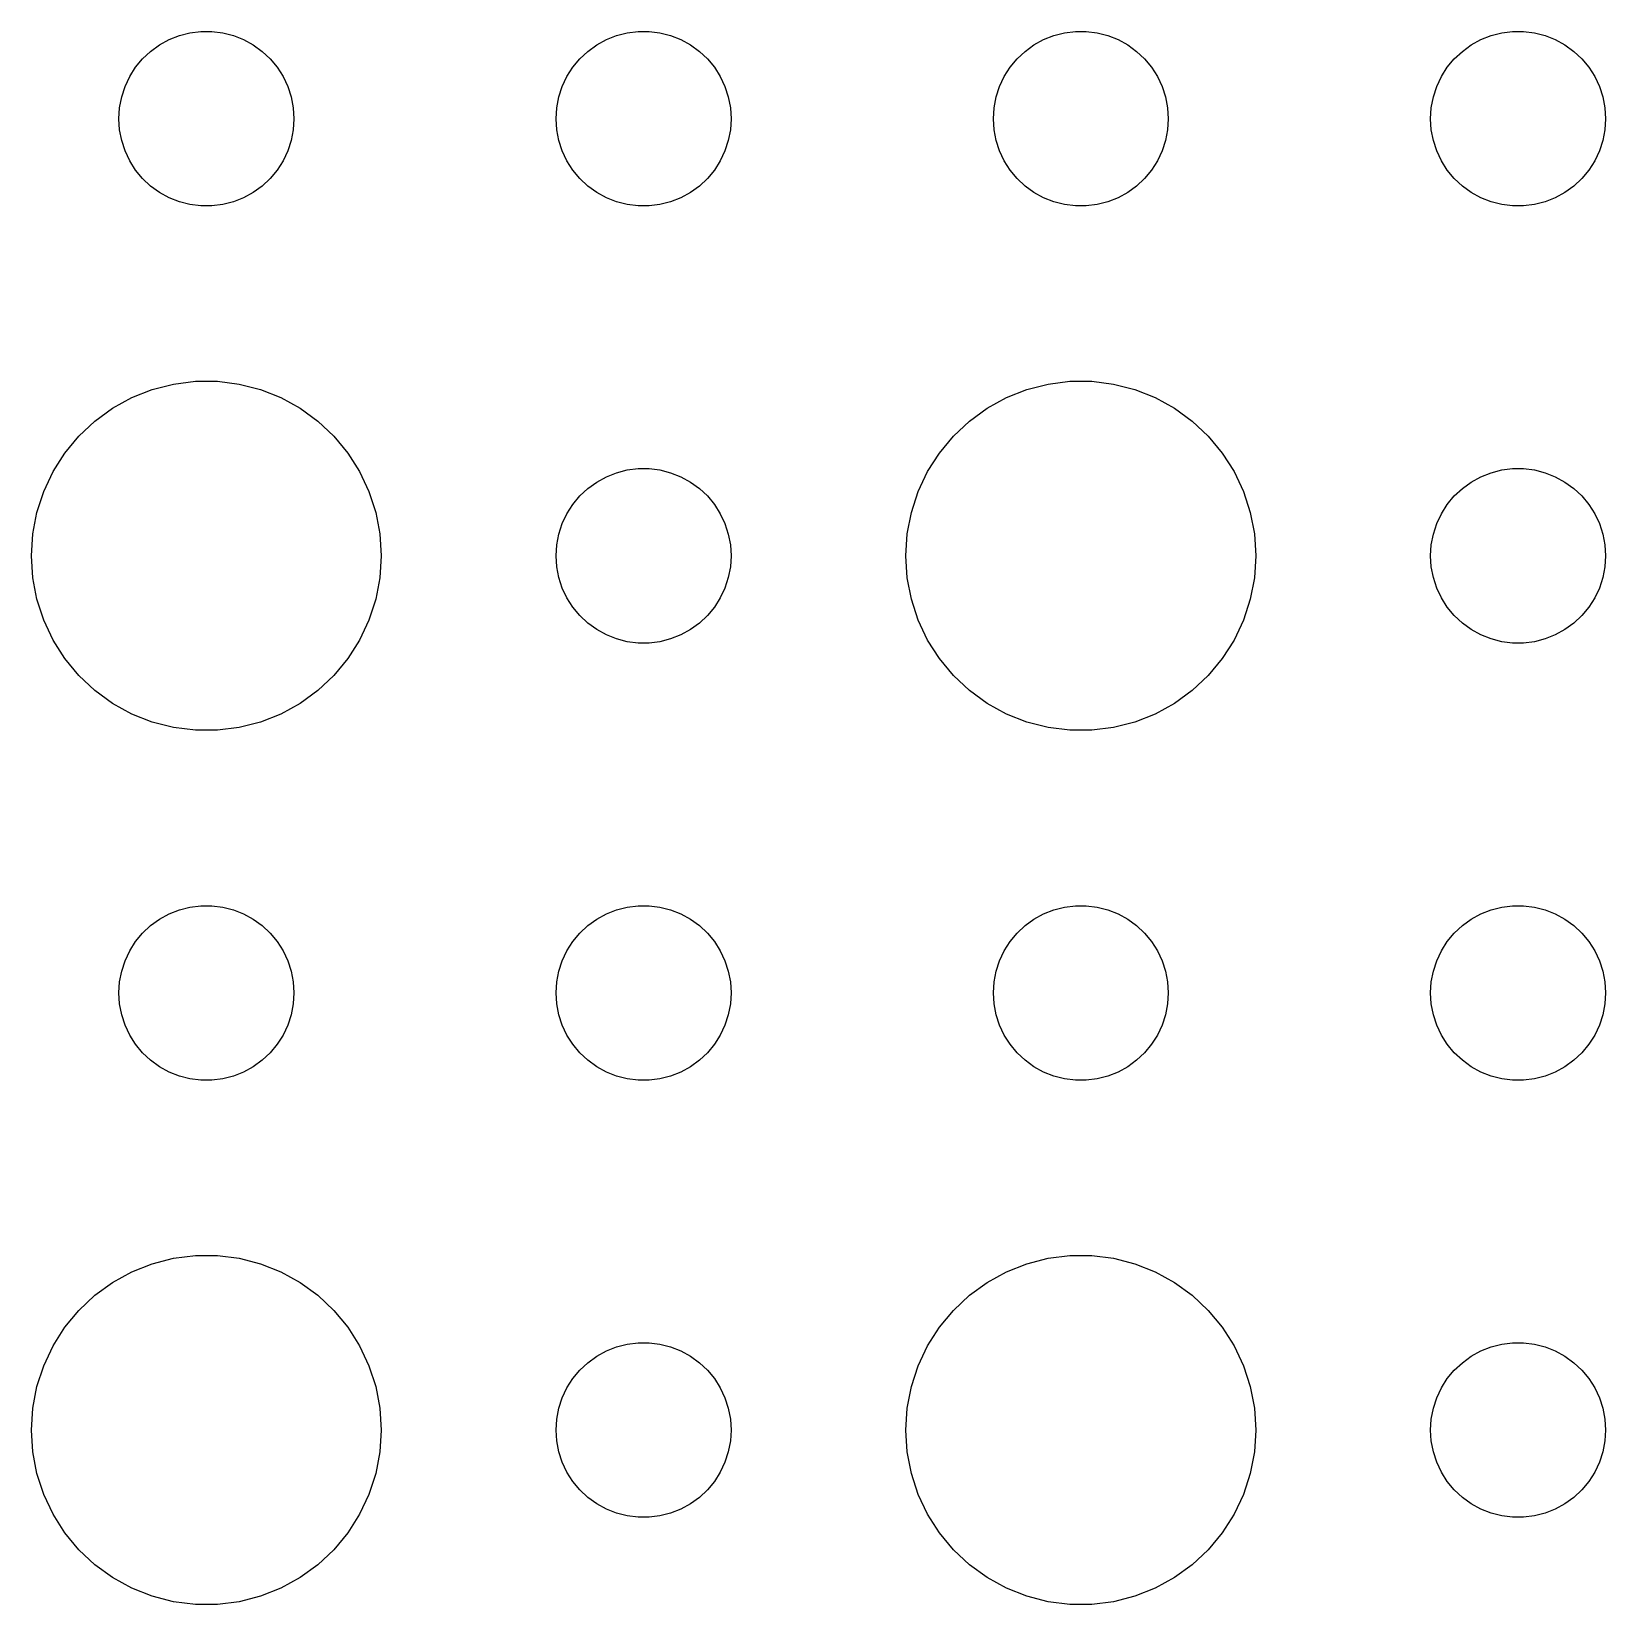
# Model space of a CAD drawing. Header units: metres. Extents: x -134 to 134, y -112 to 112.
# Drawn here: x -100.5 to -73.5, y -2.99 to 24 of the extents above; entities that cross this region are included whole.
import ezdxf

# ---------------------------------------------------------------- set-up
doc = ezdxf.new("R2010")
doc.units = ezdxf.units.M

msp = doc.modelspace()

# ---------------------------------------------------------------- linework, layer by layer
for p, q in [((-98.4561, 23.6558), (-98.3037, 23.7665)), ((-98.3037, 23.7665), (-98.1387, 23.8572)), ((-98.1387, 23.8572), (-97.9635, 23.9266)), ((-97.9635, 23.9266), (-97.7811, 23.9734)), ((-97.7811, 23.9734), (-97.5942, 23.997)), ((-97.5942, 23.997), (-97.4058, 23.997)), ((-97.4058, 23.997), (-97.2189, 23.9734)), ((-97.2189, 23.9734), (-97.0365, 23.9266)), ((-97.0365, 23.9266), (-96.8613, 23.8572)), ((-96.8613, 23.8572), (-96.6963, 23.7665)), ((-96.6963, 23.7665), (-96.5439, 23.6558)), ((-90.9561, 23.6558), (-90.8037, 23.7665)), ((-90.8037, 23.7665), (-90.6387, 23.8572)), ((-90.6387, 23.8572), (-90.4635, 23.9266)), ((-90.4635, 23.9266), (-90.2811, 23.9734)), ((-90.2811, 23.9734), (-90.0942, 23.997)), ((-90.0942, 23.997), (-89.9058, 23.997)), ((-89.9058, 23.997), (-89.7189, 23.9734)), ((-89.7189, 23.9734), (-89.5365, 23.9266)), ((-89.5365, 23.9266), (-89.3613, 23.8572)), ((-89.3613, 23.8572), (-89.1963, 23.7665)), ((-89.1963, 23.7665), (-89.0439, 23.6558)), ((-83.4561, 23.6558), (-83.3037, 23.7665)), ((-83.3037, 23.7665), (-83.1387, 23.8572)), ((-83.1387, 23.8572), (-82.9635, 23.9266)), ((-82.9635, 23.9266), (-82.7811, 23.9734)), ((-82.7811, 23.9734), (-82.5942, 23.997)), ((-82.5942, 23.997), (-82.4058, 23.997)), ((-82.4058, 23.997), (-82.2189, 23.9734)), ((-82.2189, 23.9734), (-82.0365, 23.9266)), ((-82.0365, 23.9266), (-81.8613, 23.8572)), ((-81.8613, 23.8572), (-81.6963, 23.7665)), ((-81.6963, 23.7665), (-81.5439, 23.6558)), ((-75.9561, 23.6558), (-75.8037, 23.7665)), ((-75.8037, 23.7665), (-75.6387, 23.8572)), ((-75.6387, 23.8572), (-75.4635, 23.9266)), ((-75.4635, 23.9266), (-75.2811, 23.9734)), ((-75.2811, 23.9734), (-75.0942, 23.997)), ((-75.0942, 23.997), (-74.9058, 23.997)), ((-74.9058, 23.997), (-74.7189, 23.9734)), ((-74.7189, 23.9734), (-74.5365, 23.9266)), ((-74.5365, 23.9266), (-74.3613, 23.8572)), ((-74.3613, 23.8572), (-74.1963, 23.7665)), ((-74.1963, 23.7665), (-74.0439, 23.6558)), ((-98.7135, 23.3817), (-98.5934, 23.5268)), ((-98.5934, 23.5268), (-98.4561, 23.6558)), ((-96.5439, 23.6558), (-96.4065, 23.5268)), ((-96.4065, 23.5268), (-96.2865, 23.3817)), ((-91.2135, 23.3817), (-91.0934, 23.5268)), ((-91.0934, 23.5268), (-90.9561, 23.6558)), ((-89.0439, 23.6558), (-88.9065, 23.5268)), ((-88.9065, 23.5268), (-88.7865, 23.3817)), ((-83.7135, 23.3817), (-83.5934, 23.5268)), ((-83.5934, 23.5268), (-83.4561, 23.6558)), ((-81.5439, 23.6558), (-81.4065, 23.5268)), ((-81.4065, 23.5268), (-81.2865, 23.3817)), ((-76.2135, 23.3817), (-76.0934, 23.5268)), ((-76.0934, 23.5268), (-75.9561, 23.6558)), ((-74.0439, 23.6558), (-73.9065, 23.5268)), ((-73.9065, 23.5268), (-73.7865, 23.3817)), ((-98.8947, 23.0522), (-98.8145, 23.2226)), ((-98.8145, 23.2226), (-98.7135, 23.3817)), ((-96.2865, 23.3817), (-96.1855, 23.2226)), ((-96.1855, 23.2226), (-96.1053, 23.0522)), ((-91.3947, 23.0522), (-91.3145, 23.2226)), ((-91.3145, 23.2226), (-91.2135, 23.3817)), ((-88.7865, 23.3817), (-88.6855, 23.2226)), ((-88.6855, 23.2226), (-88.6053, 23.0522)), ((-83.8947, 23.0522), (-83.8145, 23.2226)), ((-83.8145, 23.2226), (-83.7135, 23.3817)), ((-81.2865, 23.3817), (-81.1855, 23.2226)), ((-81.1855, 23.2226), (-81.1053, 23.0522)), ((-76.3947, 23.0522), (-76.3145, 23.2226)), ((-76.3145, 23.2226), (-76.2135, 23.3817)), ((-73.7865, 23.3817), (-73.6855, 23.2226)), ((-73.6855, 23.2226), (-73.6053, 23.0522)), ((-98.9529, 22.873), (-98.8947, 23.0522)), ((-96.1053, 23.0522), (-96.0471, 22.873)), ((-91.4529, 22.873), (-91.3947, 23.0522)), ((-88.6053, 23.0522), (-88.5471, 22.873)), ((-83.9529, 22.873), (-83.8947, 23.0522)), ((-81.1053, 23.0522), (-81.0471, 22.873)), ((-76.4529, 22.873), (-76.3947, 23.0522)), ((-73.6053, 23.0522), (-73.5471, 22.873)), ((-99, 22.5), (-98.9882, 22.688)), ((-98.9882, 22.688), (-98.9529, 22.873)), ((-96.0471, 22.873), (-96.0118, 22.688)), ((-96.0118, 22.688), (-96, 22.5)), ((-91.5, 22.5), (-91.4882, 22.688)), ((-91.4882, 22.688), (-91.4529, 22.873)), ((-88.5471, 22.873), (-88.5118, 22.688)), ((-88.5118, 22.688), (-88.5, 22.5)), ((-84, 22.5), (-83.9882, 22.688)), ((-83.9882, 22.688), (-83.9529, 22.873)), ((-81.0471, 22.873), (-81.0118, 22.688)), ((-81.0118, 22.688), (-81, 22.5)), ((-76.5, 22.5), (-76.4882, 22.688)), ((-76.4882, 22.688), (-76.4529, 22.873)), ((-73.5471, 22.873), (-73.5118, 22.688)), ((-73.5118, 22.688), (-73.5, 22.5)), ((-98.9882, 22.312), (-99, 22.5)), ((-96, 22.5), (-96.0118, 22.312)), ((-91.4882, 22.312), (-91.5, 22.5)), ((-88.5, 22.5), (-88.5118, 22.312)), ((-83.9882, 22.312), (-84, 22.5)), ((-81, 22.5), (-81.0118, 22.312)), ((-76.4882, 22.312), (-76.5, 22.5)), ((-73.5, 22.5), (-73.5118, 22.312)), ((-98.9529, 22.127), (-98.9882, 22.312)), ((-96.0118, 22.312), (-96.0471, 22.127)), ((-91.4529, 22.127), (-91.4882, 22.312)), ((-88.5118, 22.312), (-88.5471, 22.127)), ((-83.9529, 22.127), (-83.9882, 22.312)), ((-81.0118, 22.312), (-81.0471, 22.127)), ((-76.4529, 22.127), (-76.4882, 22.312)), ((-73.5118, 22.312), (-73.5471, 22.127)), ((-98.8947, 21.9478), (-98.9529, 22.127)), ((-98.8145, 21.7774), (-98.8947, 21.9478)), ((-96.1053, 21.9478), (-96.1855, 21.7774)), ((-96.0471, 22.127), (-96.1053, 21.9478)), ((-91.3947, 21.9478), (-91.4529, 22.127)), ((-91.3145, 21.7774), (-91.3947, 21.9478)), ((-88.6053, 21.9478), (-88.6855, 21.7774)), ((-88.5471, 22.127), (-88.6053, 21.9478)), ((-83.8947, 21.9478), (-83.9529, 22.127)), ((-83.8145, 21.7774), (-83.8947, 21.9478)), ((-81.1053, 21.9478), (-81.1855, 21.7774)), ((-81.0471, 22.127), (-81.1053, 21.9478)), ((-76.3947, 21.9478), (-76.4529, 22.127)), ((-76.3145, 21.7774), (-76.3947, 21.9478)), ((-73.6053, 21.9478), (-73.6855, 21.7774)), ((-73.5471, 22.127), (-73.6053, 21.9478)), ((-98.7135, 21.6183), (-98.8145, 21.7774)), ((-98.5934, 21.4732), (-98.7135, 21.6183)), ((-96.2865, 21.6183), (-96.4065, 21.4732)), ((-96.1855, 21.7774), (-96.2865, 21.6183)), ((-91.2135, 21.6183), (-91.3145, 21.7774)), ((-91.0934, 21.4732), (-91.2135, 21.6183)), ((-88.7865, 21.6183), (-88.9065, 21.4732)), ((-88.6855, 21.7774), (-88.7865, 21.6183)), ((-83.7135, 21.6183), (-83.8145, 21.7774)), ((-83.5934, 21.4732), (-83.7135, 21.6183)), ((-81.2865, 21.6183), (-81.4065, 21.4732)), ((-81.1855, 21.7774), (-81.2865, 21.6183)), ((-76.2135, 21.6183), (-76.3145, 21.7774)), ((-76.0934, 21.4732), (-76.2135, 21.6183)), ((-73.7865, 21.6183), (-73.9065, 21.4732)), ((-73.6855, 21.7774), (-73.7865, 21.6183)), ((-98.4561, 21.3442), (-98.5934, 21.4732)), ((-98.3037, 21.2335), (-98.4561, 21.3442)), ((-96.5439, 21.3442), (-96.6963, 21.2335)), ((-96.4065, 21.4732), (-96.5439, 21.3442)), ((-90.9561, 21.3442), (-91.0934, 21.4732)), ((-90.8037, 21.2335), (-90.9561, 21.3442)), ((-89.0439, 21.3442), (-89.1963, 21.2335)), ((-88.9065, 21.4732), (-89.0439, 21.3442)), ((-83.4561, 21.3442), (-83.5934, 21.4732)), ((-83.3037, 21.2335), (-83.4561, 21.3442)), ((-81.5439, 21.3442), (-81.6963, 21.2335)), ((-81.4065, 21.4732), (-81.5439, 21.3442)), ((-75.9561, 21.3442), (-76.0934, 21.4732)), ((-75.8037, 21.2335), (-75.9561, 21.3442)), ((-74.0439, 21.3442), (-74.1963, 21.2335)), ((-73.9065, 21.4732), (-74.0439, 21.3442)), ((-98.1387, 21.1427), (-98.3037, 21.2335)), ((-97.9635, 21.0734), (-98.1387, 21.1427)), ((-97.7811, 21.0266), (-97.9635, 21.0734)), ((-97.0365, 21.0734), (-97.2189, 21.0266)), ((-96.8613, 21.1427), (-97.0365, 21.0734)), ((-96.6963, 21.2335), (-96.8613, 21.1427)), ((-90.6387, 21.1427), (-90.8037, 21.2335)), ((-90.4635, 21.0734), (-90.6387, 21.1427)), ((-90.2811, 21.0266), (-90.4635, 21.0734)), ((-89.5365, 21.0734), (-89.7189, 21.0266)), ((-89.3613, 21.1427), (-89.5365, 21.0734)), ((-89.1963, 21.2335), (-89.3613, 21.1427)), ((-83.1387, 21.1427), (-83.3037, 21.2335)), ((-82.9635, 21.0734), (-83.1387, 21.1427)), ((-82.7811, 21.0266), (-82.9635, 21.0734)), ((-82.0365, 21.0734), (-82.2189, 21.0266)), ((-81.8613, 21.1427), (-82.0365, 21.0734)), ((-81.6963, 21.2335), (-81.8613, 21.1427)), ((-75.6387, 21.1427), (-75.8037, 21.2335)), ((-75.4635, 21.0734), (-75.6387, 21.1427)), ((-75.2811, 21.0266), (-75.4635, 21.0734)), ((-74.5365, 21.0734), (-74.7189, 21.0266)), ((-74.3613, 21.1427), (-74.5365, 21.0734)), ((-74.1963, 21.2335), (-74.3613, 21.1427)), ((-97.5942, 21.003), (-97.7811, 21.0266)), ((-97.4058, 21.003), (-97.5942, 21.003)), ((-97.2189, 21.0266), (-97.4058, 21.003)), ((-90.0942, 21.003), (-90.2811, 21.0266)), ((-89.9058, 21.003), (-90.0942, 21.003)), ((-89.7189, 21.0266), (-89.9058, 21.003)), ((-82.5942, 21.003), (-82.7811, 21.0266)), ((-82.4058, 21.003), (-82.5942, 21.003)), ((-82.2189, 21.0266), (-82.4058, 21.003)), ((-75.0942, 21.003), (-75.2811, 21.0266)), ((-74.9058, 21.003), (-75.0942, 21.003)), ((-74.7189, 21.0266), (-74.9058, 21.003)), ((-98.7773, 17.7145), (-98.427, 17.8532)), ((-98.427, 17.8532), (-98.0621, 17.9469)), ((-98.0621, 17.9469), (-97.6884, 17.9941)), ((-97.6884, 17.9941), (-97.3116, 17.9941)), ((-97.3116, 17.9941), (-96.9379, 17.9469)), ((-96.9379, 17.9469), (-96.573, 17.8532)), ((-96.573, 17.8532), (-96.2227, 17.7145)), ((-83.7773, 17.7145), (-83.427, 17.8532)), ((-83.427, 17.8532), (-83.0621, 17.9469)), ((-83.0621, 17.9469), (-82.6884, 17.9941)), ((-82.6884, 17.9941), (-82.3116, 17.9941)), ((-82.3116, 17.9941), (-81.9379, 17.9469)), ((-81.9379, 17.9469), (-81.573, 17.8532)), ((-81.573, 17.8532), (-81.2227, 17.7145)), ((-99.1075, 17.533), (-98.7773, 17.7145)), ((-96.2227, 17.7145), (-95.8925, 17.533)), ((-84.1075, 17.533), (-83.7773, 17.7145)), ((-81.2227, 17.7145), (-80.8925, 17.533)), ((-99.6869, 17.0536), (-99.4123, 17.3115)), ((-99.4123, 17.3115), (-99.1075, 17.533)), ((-95.8925, 17.533), (-95.5877, 17.3115)), ((-95.5877, 17.3115), (-95.3131, 17.0536)), ((-84.6869, 17.0536), (-84.4123, 17.3115)), ((-84.4123, 17.3115), (-84.1075, 17.533)), ((-80.8925, 17.533), (-80.5877, 17.3115)), ((-80.5877, 17.3115), (-80.3131, 17.0536)), ((-99.927, 16.7634), (-99.6869, 17.0536)), ((-95.3131, 17.0536), (-95.073, 16.7634)), ((-84.927, 16.7634), (-84.6869, 17.0536)), ((-80.3131, 17.0536), (-80.073, 16.7634)), ((-100.129, 16.4453), (-99.927, 16.7634)), ((-95.073, 16.7634), (-94.8711, 16.4453)), ((-85.1289, 16.4453), (-84.927, 16.7634)), ((-80.073, 16.7634), (-79.8711, 16.4453)), ((-90.4635, 16.4266), (-90.2811, 16.4734)), ((-90.2811, 16.4734), (-90.0942, 16.497)), ((-90.0942, 16.497), (-89.9058, 16.497)), ((-89.9058, 16.497), (-89.7189, 16.4734)), ((-89.7189, 16.4734), (-89.5365, 16.4266)), ((-75.4635, 16.4266), (-75.2811, 16.4734)), ((-75.2811, 16.4734), (-75.0942, 16.497)), ((-75.0942, 16.497), (-74.9058, 16.497)), ((-74.9058, 16.497), (-74.7189, 16.4734)), ((-74.7189, 16.4734), (-74.5365, 16.4266)), ((-100.289, 16.1044), (-100.129, 16.4453)), ((-94.8711, 16.4453), (-94.7107, 16.1044)), ((-90.9561, 16.1558), (-90.8037, 16.2665)), ((-90.8037, 16.2665), (-90.6387, 16.3572)), ((-90.6387, 16.3572), (-90.4635, 16.4266)), ((-89.5365, 16.4266), (-89.3613, 16.3572)), ((-89.3613, 16.3572), (-89.1963, 16.2665)), ((-89.1963, 16.2665), (-89.0439, 16.1558)), ((-85.2893, 16.1044), (-85.1289, 16.4453)), ((-79.8711, 16.4453), (-79.7107, 16.1044)), ((-75.9561, 16.1558), (-75.8037, 16.2665)), ((-75.8037, 16.2665), (-75.6387, 16.3572)), ((-75.6387, 16.3572), (-75.4635, 16.4266)), ((-74.5365, 16.4266), (-74.3613, 16.3572)), ((-74.3613, 16.3572), (-74.1963, 16.2665)), ((-74.1963, 16.2665), (-74.0439, 16.1558)), ((-100.406, 15.7461), (-100.289, 16.1044)), ((-94.7107, 16.1044), (-94.5943, 15.7461)), ((-91.2135, 15.8817), (-91.0934, 16.0268)), ((-91.0934, 16.0268), (-90.9561, 16.1558)), ((-89.0439, 16.1558), (-88.9065, 16.0268)), ((-88.9065, 16.0268), (-88.7865, 15.8817)), ((-85.4057, 15.7461), (-85.2893, 16.1044)), ((-79.7107, 16.1044), (-79.5943, 15.7461)), ((-76.2135, 15.8817), (-76.0934, 16.0268)), ((-76.0934, 16.0268), (-75.9561, 16.1558)), ((-74.0439, 16.1558), (-73.9065, 16.0268)), ((-73.9065, 16.0268), (-73.7865, 15.8817)), ((-100.476, 15.376), (-100.406, 15.7461)), ((-94.5943, 15.7461), (-94.5237, 15.376)), ((-91.3947, 15.5522), (-91.3145, 15.7226)), ((-91.3145, 15.7226), (-91.2135, 15.8817)), ((-88.7865, 15.8817), (-88.6855, 15.7226)), ((-88.6855, 15.7226), (-88.6053, 15.5522)), ((-85.4763, 15.376), (-85.4057, 15.7461)), ((-79.5943, 15.7461), (-79.5237, 15.376)), ((-76.3947, 15.5522), (-76.3145, 15.7226)), ((-76.3145, 15.7226), (-76.2135, 15.8817)), ((-73.7865, 15.8817), (-73.6855, 15.7226)), ((-73.6855, 15.7226), (-73.6053, 15.5522)), ((-91.4529, 15.373), (-91.3947, 15.5522)), ((-88.6053, 15.5522), (-88.5471, 15.373)), ((-76.4529, 15.373), (-76.3947, 15.5522)), ((-73.6053, 15.5522), (-73.5471, 15.373)), ((-100.5, 15), (-100.476, 15.376)), ((-94.5237, 15.376), (-94.5, 15)), ((-91.5, 15), (-91.4882, 15.188)), ((-91.4882, 15.188), (-91.4529, 15.373)), ((-88.5471, 15.373), (-88.5118, 15.188)), ((-88.5118, 15.188), (-88.5, 15)), ((-85.5, 15), (-85.4763, 15.376)), ((-79.5237, 15.376), (-79.5, 15)), ((-76.5, 15), (-76.4882, 15.188)), ((-76.4882, 15.188), (-76.4529, 15.373)), ((-73.5471, 15.373), (-73.5118, 15.188)), ((-73.5118, 15.188), (-73.5, 15)), ((-100.476, 14.624), (-100.5, 15)), ((-94.5, 15), (-94.5237, 14.624)), ((-91.4882, 14.812), (-91.5, 15)), ((-88.5, 15), (-88.5118, 14.812)), ((-85.4763, 14.624), (-85.5, 15)), ((-79.5, 15), (-79.5237, 14.624)), ((-76.4882, 14.812), (-76.5, 15)), ((-73.5, 15), (-73.5118, 14.812)), ((-100.406, 14.2539), (-100.476, 14.624)), ((-94.5237, 14.624), (-94.5943, 14.2539)), ((-91.4529, 14.627), (-91.4882, 14.812)), ((-91.3947, 14.4478), (-91.4529, 14.627)), ((-88.5471, 14.627), (-88.6053, 14.4478)), ((-88.5118, 14.812), (-88.5471, 14.627)), ((-85.4057, 14.2539), (-85.4763, 14.624)), ((-79.5237, 14.624), (-79.5943, 14.2539)), ((-76.4529, 14.627), (-76.4882, 14.812)), ((-76.3947, 14.4478), (-76.4529, 14.627)), ((-73.5471, 14.627), (-73.6053, 14.4478)), ((-73.5118, 14.812), (-73.5471, 14.627)), ((-91.3145, 14.2774), (-91.3947, 14.4478)), ((-88.6053, 14.4478), (-88.6855, 14.2774)), ((-76.3145, 14.2774), (-76.3947, 14.4478)), ((-73.6053, 14.4478), (-73.6855, 14.2774)), ((-100.289, 13.8956), (-100.406, 14.2539)), ((-94.5943, 14.2539), (-94.7107, 13.8956)), ((-91.2135, 14.1183), (-91.3145, 14.2774)), ((-91.0934, 13.9732), (-91.2135, 14.1183)), ((-88.7865, 14.1183), (-88.9065, 13.9732)), ((-88.6855, 14.2774), (-88.7865, 14.1183)), ((-85.2893, 13.8956), (-85.4057, 14.2539)), ((-79.5943, 14.2539), (-79.7107, 13.8956)), ((-76.2135, 14.1183), (-76.3145, 14.2774)), ((-76.0934, 13.9732), (-76.2135, 14.1183)), ((-73.7865, 14.1183), (-73.9065, 13.9732)), ((-73.6855, 14.2774), (-73.7865, 14.1183)), ((-100.129, 13.5547), (-100.289, 13.8956)), ((-94.7107, 13.8956), (-94.8711, 13.5547)), ((-90.9561, 13.8442), (-91.0934, 13.9732)), ((-90.8037, 13.7335), (-90.9561, 13.8442)), ((-89.0439, 13.8442), (-89.1963, 13.7335)), ((-88.9065, 13.9732), (-89.0439, 13.8442)), ((-85.1289, 13.5547), (-85.2893, 13.8956)), ((-79.7107, 13.8956), (-79.8711, 13.5547)), ((-75.9561, 13.8442), (-76.0934, 13.9732)), ((-75.8037, 13.7335), (-75.9561, 13.8442)), ((-74.0439, 13.8442), (-74.1963, 13.7335)), ((-73.9065, 13.9732), (-74.0439, 13.8442)), ((-99.927, 13.2366), (-100.129, 13.5547)), ((-94.8711, 13.5547), (-95.073, 13.2366)), ((-90.6387, 13.6427), (-90.8037, 13.7335)), ((-90.4635, 13.5734), (-90.6387, 13.6427)), ((-90.2811, 13.5266), (-90.4635, 13.5734)), ((-90.0942, 13.5029), (-90.2811, 13.5266)), ((-89.9058, 13.5029), (-90.0942, 13.5029)), ((-89.7189, 13.5266), (-89.9058, 13.5029)), ((-89.5365, 13.5734), (-89.7189, 13.5266)), ((-89.3613, 13.6427), (-89.5365, 13.5734)), ((-89.1963, 13.7335), (-89.3613, 13.6427)), ((-84.927, 13.2366), (-85.1289, 13.5547)), ((-79.8711, 13.5547), (-80.073, 13.2366)), ((-75.6387, 13.6427), (-75.8037, 13.7335)), ((-75.4635, 13.5734), (-75.6387, 13.6427)), ((-75.2811, 13.5266), (-75.4635, 13.5734)), ((-75.0942, 13.5029), (-75.2811, 13.5266)), ((-74.9058, 13.5029), (-75.0942, 13.5029)), ((-74.7189, 13.5266), (-74.9058, 13.5029)), ((-74.5365, 13.5734), (-74.7189, 13.5266)), ((-74.3613, 13.6427), (-74.5365, 13.5734)), ((-74.1963, 13.7335), (-74.3613, 13.6427)), ((-99.6869, 12.9464), (-99.927, 13.2366)), ((-95.073, 13.2366), (-95.3131, 12.9464)), ((-84.6869, 12.9464), (-84.927, 13.2366)), ((-80.073, 13.2366), (-80.3131, 12.9464)), ((-99.4123, 12.6884), (-99.6869, 12.9464)), ((-95.3131, 12.9464), (-95.5877, 12.6884)), ((-84.4123, 12.6884), (-84.6869, 12.9464)), ((-80.3131, 12.9464), (-80.5877, 12.6884)), ((-99.1075, 12.467), (-99.4123, 12.6884)), ((-98.7773, 12.2855), (-99.1075, 12.467)), ((-95.8925, 12.467), (-96.2227, 12.2855)), ((-95.5877, 12.6884), (-95.8925, 12.467)), ((-84.1075, 12.467), (-84.4123, 12.6884)), ((-83.7773, 12.2855), (-84.1075, 12.467)), ((-80.8925, 12.467), (-81.2227, 12.2855)), ((-80.5877, 12.6884), (-80.8925, 12.467)), ((-98.427, 12.1468), (-98.7773, 12.2855)), ((-96.2227, 12.2855), (-96.573, 12.1468)), ((-83.427, 12.1468), (-83.7773, 12.2855)), ((-81.2227, 12.2855), (-81.573, 12.1468)), ((-98.0621, 12.0531), (-98.427, 12.1468)), ((-97.6884, 12.0059), (-98.0621, 12.0531)), ((-97.3116, 12.0059), (-97.6884, 12.0059)), ((-96.9379, 12.0531), (-97.3116, 12.0059)), ((-96.573, 12.1468), (-96.9379, 12.0531)), ((-83.0621, 12.0531), (-83.427, 12.1468)), ((-82.6884, 12.0059), (-83.0621, 12.0531)), ((-82.3116, 12.0059), (-82.6884, 12.0059)), ((-81.9379, 12.0531), (-82.3116, 12.0059)), ((-81.573, 12.1468), (-81.9379, 12.0531)), ((-98.1387, 8.85724), (-97.9635, 8.92657)), ((-97.9635, 8.92657), (-97.7811, 8.97342)), ((-97.7811, 8.97342), (-97.5942, 8.99704)), ((-97.5942, 8.99704), (-97.4058, 8.99704)), ((-97.4058, 8.99704), (-97.2189, 8.97342)), ((-97.2189, 8.97342), (-97.0365, 8.92657)), ((-97.0365, 8.92657), (-96.8613, 8.85724)), ((-90.6387, 8.85724), (-90.4635, 8.92657)), ((-90.4635, 8.92657), (-90.2811, 8.97342)), ((-90.2811, 8.97342), (-90.0942, 8.99704)), ((-90.0942, 8.99704), (-89.9058, 8.99704)), ((-89.9058, 8.99704), (-89.7189, 8.97342)), ((-89.7189, 8.97342), (-89.5365, 8.92657)), ((-89.5365, 8.92657), (-89.3613, 8.85724)), ((-83.1387, 8.85724), (-82.9635, 8.92657)), ((-82.9635, 8.92657), (-82.7811, 8.97342)), ((-82.7811, 8.97342), (-82.5942, 8.99704)), ((-82.5942, 8.99704), (-82.4058, 8.99704)), ((-82.4058, 8.99704), (-82.2189, 8.97342)), ((-82.2189, 8.97342), (-82.0365, 8.92657)), ((-82.0365, 8.92657), (-81.8613, 8.85724)), ((-75.6387, 8.85724), (-75.4635, 8.92657)), ((-75.4635, 8.92657), (-75.2811, 8.97342)), ((-75.2811, 8.97342), (-75.0942, 8.99704)), ((-75.0942, 8.99704), (-74.9058, 8.99704)), ((-74.9058, 8.99704), (-74.7189, 8.97342)), ((-74.7189, 8.97342), (-74.5365, 8.92657)), ((-74.5365, 8.92657), (-74.3613, 8.85724)), ((-98.5934, 8.52681), (-98.4561, 8.65576)), ((-98.4561, 8.65576), (-98.3037, 8.76648)), ((-98.3037, 8.76648), (-98.1387, 8.85724)), ((-96.8613, 8.85724), (-96.6963, 8.76648)), ((-96.6963, 8.76648), (-96.5439, 8.65576)), ((-96.5439, 8.65576), (-96.4065, 8.52681)), ((-91.0934, 8.52681), (-90.9561, 8.65576)), ((-90.9561, 8.65576), (-90.8037, 8.76648)), ((-90.8037, 8.76648), (-90.6387, 8.85724)), ((-89.3613, 8.85724), (-89.1963, 8.76648)), ((-89.1963, 8.76648), (-89.0439, 8.65576)), ((-89.0439, 8.65576), (-88.9065, 8.52681)), ((-83.5934, 8.52681), (-83.4561, 8.65576)), ((-83.4561, 8.65576), (-83.3037, 8.76648)), ((-83.3037, 8.76648), (-83.1387, 8.85724)), ((-81.8613, 8.85724), (-81.6963, 8.76648)), ((-81.6963, 8.76648), (-81.5439, 8.65576)), ((-81.5439, 8.65576), (-81.4065, 8.52681)), ((-76.0934, 8.52681), (-75.9561, 8.65576)), ((-75.9561, 8.65576), (-75.8037, 8.76648)), ((-75.8037, 8.76648), (-75.6387, 8.85724)), ((-74.3613, 8.85724), (-74.1963, 8.76648)), ((-74.1963, 8.76648), (-74.0439, 8.65576)), ((-74.0439, 8.65576), (-73.9065, 8.52681)), ((-98.8145, 8.22263), (-98.7135, 8.38167)), ((-98.7135, 8.38167), (-98.5934, 8.52681)), ((-96.4065, 8.52681), (-96.2865, 8.38167)), ((-96.2865, 8.38167), (-96.1855, 8.22263)), ((-91.3145, 8.22263), (-91.2135, 8.38167)), ((-91.2135, 8.38167), (-91.0934, 8.52681)), ((-88.9065, 8.52681), (-88.7865, 8.38167)), ((-88.7865, 8.38167), (-88.6855, 8.22263)), ((-83.8145, 8.22263), (-83.7135, 8.38167)), ((-83.7135, 8.38167), (-83.5934, 8.52681)), ((-81.4065, 8.52681), (-81.2865, 8.38167)), ((-81.2865, 8.38167), (-81.1855, 8.22263)), ((-76.3145, 8.22263), (-76.2135, 8.38167)), ((-76.2135, 8.38167), (-76.0934, 8.52681)), ((-73.9065, 8.52681), (-73.7865, 8.38167)), ((-73.7865, 8.38167), (-73.6855, 8.22263)), ((-98.8947, 8.05219), (-98.8145, 8.22263)), ((-96.1855, 8.22263), (-96.1053, 8.05219)), ((-91.3947, 8.05219), (-91.3145, 8.22263)), ((-88.6855, 8.22263), (-88.6053, 8.05219)), ((-83.8947, 8.05219), (-83.8145, 8.22263)), ((-81.1855, 8.22263), (-81.1053, 8.05219)), ((-76.3947, 8.05219), (-76.3145, 8.22263)), ((-73.6855, 8.22263), (-73.6053, 8.05219)), ((-98.9882, 7.68799), (-98.9529, 7.87303)), ((-98.9529, 7.87303), (-98.8947, 8.05219)), ((-96.1053, 8.05219), (-96.0471, 7.87303)), ((-96.0471, 7.87303), (-96.0118, 7.68799)), ((-91.4882, 7.68799), (-91.4529, 7.87303)), ((-91.4529, 7.87303), (-91.3947, 8.05219)), ((-88.6053, 8.05219), (-88.5471, 7.87303)), ((-88.5471, 7.87303), (-88.5118, 7.68799)), ((-83.9882, 7.68799), (-83.9529, 7.87303)), ((-83.9529, 7.87303), (-83.8947, 8.05219)), ((-81.1053, 8.05219), (-81.0471, 7.87303)), ((-81.0471, 7.87303), (-81.0118, 7.68799)), ((-76.4882, 7.68799), (-76.4529, 7.87303)), ((-76.4529, 7.87303), (-76.3947, 8.05219)), ((-73.6053, 8.05219), (-73.5471, 7.87303)), ((-73.5471, 7.87303), (-73.5118, 7.68799)), ((-99, 7.5), (-98.9882, 7.68799)), ((-96.0118, 7.68799), (-96, 7.5)), ((-91.5, 7.5), (-91.4882, 7.68799)), ((-88.5118, 7.68799), (-88.5, 7.5)), ((-84, 7.5), (-83.9882, 7.68799)), ((-81.0118, 7.68799), (-81, 7.5)), ((-76.5, 7.5), (-76.4882, 7.68799)), ((-73.5118, 7.68799), (-73.5, 7.5)), ((-98.9882, 7.312), (-99, 7.5)), ((-98.9529, 7.12695), (-98.9882, 7.312)), ((-96.0118, 7.312), (-96.0471, 7.12695)), ((-96, 7.5), (-96.0118, 7.312)), ((-91.4882, 7.312), (-91.5, 7.5)), ((-91.4529, 7.12695), (-91.4882, 7.312)), ((-88.5118, 7.312), (-88.5471, 7.12695)), ((-88.5, 7.5), (-88.5118, 7.312)), ((-83.9882, 7.312), (-84, 7.5)), ((-83.9529, 7.12695), (-83.9882, 7.312)), ((-81.0118, 7.312), (-81.0471, 7.12695)), ((-81, 7.5), (-81.0118, 7.312)), ((-76.4882, 7.312), (-76.5, 7.5)), ((-76.4529, 7.12695), (-76.4882, 7.312)), ((-73.5118, 7.312), (-73.5471, 7.12695)), ((-73.5, 7.5), (-73.5118, 7.312)), ((-98.8947, 6.9478), (-98.9529, 7.12695)), ((-96.0471, 7.12695), (-96.1053, 6.9478)), ((-91.3947, 6.9478), (-91.4529, 7.12695)), ((-88.5471, 7.12695), (-88.6053, 6.9478)), ((-83.8947, 6.9478), (-83.9529, 7.12695)), ((-81.0471, 7.12695), (-81.1053, 6.9478)), ((-76.3947, 6.9478), (-76.4529, 7.12695)), ((-73.5471, 7.12695), (-73.6053, 6.9478)), ((-98.8145, 6.77736), (-98.8947, 6.9478)), ((-98.7135, 6.61832), (-98.8145, 6.77736)), ((-96.1855, 6.77736), (-96.2865, 6.61832)), ((-96.1053, 6.9478), (-96.1855, 6.77736)), ((-91.3145, 6.77736), (-91.3947, 6.9478)), ((-91.2135, 6.61832), (-91.3145, 6.77736)), ((-88.6855, 6.77736), (-88.7865, 6.61832)), ((-88.6053, 6.9478), (-88.6855, 6.77736)), ((-83.8145, 6.77736), (-83.8947, 6.9478)), ((-83.7135, 6.61832), (-83.8145, 6.77736)), ((-81.1855, 6.77736), (-81.2865, 6.61832)), ((-81.1053, 6.9478), (-81.1855, 6.77736)), ((-76.3145, 6.77736), (-76.3947, 6.9478)), ((-76.2135, 6.61832), (-76.3145, 6.77736)), ((-73.6855, 6.77736), (-73.7865, 6.61832)), ((-73.6053, 6.9478), (-73.6855, 6.77736)), ((-98.5934, 6.47318), (-98.7135, 6.61832)), ((-96.2865, 6.61832), (-96.4065, 6.47318)), ((-91.0934, 6.47318), (-91.2135, 6.61832)), ((-88.7865, 6.61832), (-88.9065, 6.47318)), ((-83.5934, 6.47318), (-83.7135, 6.61832)), ((-81.2865, 6.61832), (-81.4065, 6.47318)), ((-76.0934, 6.47318), (-76.2135, 6.61832)), ((-73.7865, 6.61832), (-73.9065, 6.47318)), ((-98.4561, 6.34422), (-98.5934, 6.47318)), ((-98.3037, 6.23351), (-98.4561, 6.34422)), ((-98.1387, 6.14275), (-98.3037, 6.23351)), ((-96.6963, 6.23351), (-96.8613, 6.14275)), ((-96.5439, 6.34422), (-96.6963, 6.23351)), ((-96.4065, 6.47318), (-96.5439, 6.34422)), ((-90.9561, 6.34422), (-91.0934, 6.47318)), ((-90.8037, 6.23351), (-90.9561, 6.34422)), ((-90.6387, 6.14275), (-90.8037, 6.23351)), ((-89.1963, 6.23351), (-89.3613, 6.14275)), ((-89.0439, 6.34422), (-89.1963, 6.23351)), ((-88.9065, 6.47318), (-89.0439, 6.34422)), ((-83.4561, 6.34422), (-83.5934, 6.47318)), ((-83.3037, 6.23351), (-83.4561, 6.34422)), ((-83.1387, 6.14275), (-83.3037, 6.23351)), ((-81.6963, 6.23351), (-81.8613, 6.14275)), ((-81.5439, 6.34422), (-81.6963, 6.23351)), ((-81.4065, 6.47318), (-81.5439, 6.34422)), ((-75.9561, 6.34422), (-76.0934, 6.47318)), ((-75.8037, 6.23351), (-75.9561, 6.34422)), ((-75.6387, 6.14275), (-75.8037, 6.23351)), ((-74.1963, 6.23351), (-74.3613, 6.14275)), ((-74.0439, 6.34422), (-74.1963, 6.23351)), ((-73.9065, 6.47318), (-74.0439, 6.34422)), ((-97.9635, 6.07341), (-98.1387, 6.14275)), ((-97.7811, 6.02657), (-97.9635, 6.07341)), ((-97.5942, 6.00294), (-97.7811, 6.02657)), ((-97.4058, 6.00294), (-97.5942, 6.00294)), ((-97.2189, 6.02657), (-97.4058, 6.00294)), ((-97.0365, 6.07341), (-97.2189, 6.02657)), ((-96.8613, 6.14275), (-97.0365, 6.07341)), ((-90.4635, 6.07341), (-90.6387, 6.14275)), ((-90.2811, 6.02657), (-90.4635, 6.07341)), ((-90.0942, 6.00294), (-90.2811, 6.02657)), ((-89.9058, 6.00294), (-90.0942, 6.00294)), ((-89.7189, 6.02657), (-89.9058, 6.00294)), ((-89.5365, 6.07341), (-89.7189, 6.02657)), ((-89.3613, 6.14275), (-89.5365, 6.07341)), ((-82.9635, 6.07341), (-83.1387, 6.14275)), ((-82.7811, 6.02657), (-82.9635, 6.07341)), ((-82.5942, 6.00294), (-82.7811, 6.02657)), ((-82.4058, 6.00294), (-82.5942, 6.00294)), ((-82.2189, 6.02657), (-82.4058, 6.00294)), ((-82.0365, 6.07341), (-82.2189, 6.02657)), ((-81.8613, 6.14275), (-82.0365, 6.07341)), ((-75.4635, 6.07341), (-75.6387, 6.14275)), ((-75.2811, 6.02657), (-75.4635, 6.07341)), ((-75.0942, 6.00294), (-75.2811, 6.02657)), ((-74.9058, 6.00294), (-75.0942, 6.00294)), ((-74.7189, 6.02657), (-74.9058, 6.00294)), ((-74.5365, 6.07341), (-74.7189, 6.02657)), ((-74.3613, 6.14275), (-74.5365, 6.07341)), ((-98.0621, 2.94685), (-97.6884, 2.99408)), ((-97.6884, 2.99408), (-97.3116, 2.99408)), ((-97.3116, 2.99408), (-96.9379, 2.94685)), ((-83.0621, 2.94685), (-82.6884, 2.99408)), ((-82.6884, 2.99408), (-82.3116, 2.99408)), ((-82.3116, 2.99408), (-81.9379, 2.94685)), ((-99.1075, 2.53297), (-98.7773, 2.71448)), ((-98.7773, 2.71448), (-98.427, 2.85316)), ((-98.427, 2.85316), (-98.0621, 2.94685)), ((-96.9379, 2.94685), (-96.573, 2.85316)), ((-96.573, 2.85316), (-96.2227, 2.71448)), ((-96.2227, 2.71448), (-95.8925, 2.53297)), ((-84.1075, 2.53297), (-83.7773, 2.71448)), ((-83.7773, 2.71448), (-83.427, 2.85316)), ((-83.427, 2.85316), (-83.0621, 2.94685)), ((-81.9379, 2.94685), (-81.573, 2.85316)), ((-81.573, 2.85316), (-81.2227, 2.71448)), ((-81.2227, 2.71448), (-80.8925, 2.53297)), ((-99.4123, 2.31154), (-99.1075, 2.53297)), ((-95.8925, 2.53297), (-95.5877, 2.31154)), ((-84.4123, 2.31154), (-84.1075, 2.53297)), ((-80.8925, 2.53297), (-80.5877, 2.31154)), ((-99.6869, 2.05363), (-99.4123, 2.31154)), ((-95.5877, 2.31154), (-95.3131, 2.05363)), ((-84.6869, 2.05363), (-84.4123, 2.31154)), ((-80.5877, 2.31154), (-80.3131, 2.05363)), ((-99.927, 1.76335), (-99.6869, 2.05363)), ((-95.3131, 2.05363), (-95.073, 1.76335)), ((-84.927, 1.76335), (-84.6869, 2.05363)), ((-80.3131, 2.05363), (-80.073, 1.76335)), ((-100.129, 1.44525), (-99.927, 1.76335)), ((-95.073, 1.76335), (-94.8711, 1.44525)), ((-85.1289, 1.44525), (-84.927, 1.76335)), ((-80.073, 1.76335), (-79.8711, 1.44525)), ((-100.289, 1.10437), (-100.129, 1.44525)), ((-94.8711, 1.44525), (-94.7107, 1.10437)), ((-90.8037, 1.26648), (-90.6387, 1.35724)), ((-90.6387, 1.35724), (-90.4635, 1.42657)), ((-90.4635, 1.42657), (-90.2811, 1.47342)), ((-90.2811, 1.47342), (-90.0942, 1.49704)), ((-90.0942, 1.49704), (-89.9058, 1.49704)), ((-89.9058, 1.49704), (-89.7189, 1.47342)), ((-89.7189, 1.47342), (-89.5365, 1.42657)), ((-89.5365, 1.42657), (-89.3613, 1.35724)), ((-89.3613, 1.35724), (-89.1963, 1.26648)), ((-85.2893, 1.10437), (-85.1289, 1.44525)), ((-79.8711, 1.44525), (-79.7107, 1.10437)), ((-75.8037, 1.26648), (-75.6387, 1.35724)), ((-75.6387, 1.35724), (-75.4635, 1.42657)), ((-75.4635, 1.42657), (-75.2811, 1.47342)), ((-75.2811, 1.47342), (-75.0942, 1.49704)), ((-75.0942, 1.49704), (-74.9058, 1.49704)), ((-74.9058, 1.49704), (-74.7189, 1.47342)), ((-74.7189, 1.47342), (-74.5365, 1.42657)), ((-74.5365, 1.42657), (-74.3613, 1.35724)), ((-74.3613, 1.35724), (-74.1963, 1.26648)), ((-100.406, 0.74606), (-100.289, 1.10437)), ((-94.7107, 1.10437), (-94.5943, 0.74606)), ((-91.0934, 1.02681), (-90.9561, 1.15576)), ((-90.9561, 1.15576), (-90.8037, 1.26648)), ((-89.1963, 1.26648), (-89.0439, 1.15576)), ((-89.0439, 1.15576), (-88.9065, 1.02681)), ((-85.4057, 0.74606), (-85.2893, 1.10437)), ((-79.7107, 1.10437), (-79.5943, 0.74606)), ((-76.0934, 1.02681), (-75.9561, 1.15576)), ((-75.9561, 1.15576), (-75.8037, 1.26648)), ((-74.1963, 1.26648), (-74.0439, 1.15576)), ((-74.0439, 1.15576), (-73.9065, 1.02681)), ((-91.3145, 0.72263), (-91.2135, 0.88167)), ((-91.2135, 0.88167), (-91.0934, 1.02681)), ((-88.9065, 1.02681), (-88.7865, 0.88167)), ((-88.7865, 0.88167), (-88.6855, 0.72263)), ((-76.3145, 0.72263), (-76.2135, 0.88167)), ((-76.2135, 0.88167), (-76.0934, 1.02681)), ((-73.9065, 1.02681), (-73.7865, 0.88167)), ((-73.7865, 0.88167), (-73.6855, 0.72263)), ((-100.476, 0.37599), (-100.406, 0.74606)), ((-94.5943, 0.74606), (-94.5237, 0.37599)), ((-91.4529, 0.37303), (-91.3947, 0.55219)), ((-91.3947, 0.55219), (-91.3145, 0.72263)), ((-88.6855, 0.72263), (-88.6053, 0.55219)), ((-88.6053, 0.55219), (-88.5471, 0.37303)), ((-85.4763, 0.37599), (-85.4057, 0.74606)), ((-79.5943, 0.74606), (-79.5237, 0.37599)), ((-76.4529, 0.37303), (-76.3947, 0.55219)), ((-76.3947, 0.55219), (-76.3145, 0.72263)), ((-73.6855, 0.72263), (-73.6053, 0.55219)), ((-73.6053, 0.55219), (-73.5471, 0.37303)), ((-100.5, 0), (-100.476, 0.37599)), ((-94.5237, 0.37599), (-94.5, 0)), ((-91.4882, 0.18799), (-91.4529, 0.37303)), ((-88.5471, 0.37303), (-88.5118, 0.18799)), ((-85.5, 0), (-85.4763, 0.37599)), ((-79.5237, 0.37599), (-79.5, 0)), ((-76.4882, 0.18799), (-76.4529, 0.37303)), ((-73.5471, 0.37303), (-73.5118, 0.18799)), ((-100.476, -0.37599), (-100.5, 0)), ((-94.5, 0), (-94.5237, -0.37599)), ((-91.5, 0), (-91.4882, 0.18799)), ((-91.4882, -0.18799), (-91.5, 0)), ((-88.5118, 0.18799), (-88.5, 0)), ((-88.5, 0), (-88.5118, -0.18799)), ((-85.4763, -0.37599), (-85.5, 0)), ((-79.5, 0), (-79.5237, -0.37599)), ((-76.5, 0), (-76.4882, 0.18799)), ((-76.4882, -0.18799), (-76.5, 0)), ((-73.5118, 0.18799), (-73.5, 0)), ((-73.5, 0), (-73.5118, -0.18799)), ((-91.4529, -0.37303), (-91.4882, -0.18799)), ((-88.5118, -0.18799), (-88.5471, -0.37303)), ((-76.4529, -0.37303), (-76.4882, -0.18799)), ((-73.5118, -0.18799), (-73.5471, -0.37303)), ((-100.406, -0.74606), (-100.476, -0.37599)), ((-94.5237, -0.37599), (-94.5943, -0.74606)), ((-91.3947, -0.55219), (-91.4529, -0.37303)), ((-88.5471, -0.37303), (-88.6053, -0.55219)), ((-85.4057, -0.74606), (-85.4763, -0.37599)), ((-79.5237, -0.37599), (-79.5943, -0.74606)), ((-76.3947, -0.55219), (-76.4529, -0.37303)), ((-73.5471, -0.37303), (-73.6053, -0.55219)), ((-100.289, -1.10437), (-100.406, -0.74606)), ((-94.5943, -0.74606), (-94.7107, -1.10437)), ((-91.3145, -0.72263), (-91.3947, -0.55219)), ((-91.2135, -0.88167), (-91.3145, -0.72263)), ((-88.6855, -0.72263), (-88.7865, -0.88167)), ((-88.6053, -0.55219), (-88.6855, -0.72263)), ((-85.2893, -1.10437), (-85.4057, -0.74606)), ((-79.5943, -0.74606), (-79.7107, -1.10437)), ((-76.3145, -0.72263), (-76.3947, -0.55219)), ((-76.2135, -0.88167), (-76.3145, -0.72263)), ((-73.6855, -0.72263), (-73.7865, -0.88167)), ((-73.6053, -0.55219), (-73.6855, -0.72263)), ((-91.0934, -1.02681), (-91.2135, -0.88167)), ((-90.9561, -1.15576), (-91.0934, -1.02681)), ((-88.9065, -1.02681), (-89.0439, -1.15576)), ((-88.7865, -0.88167), (-88.9065, -1.02681)), ((-76.0934, -1.02681), (-76.2135, -0.88167)), ((-75.9561, -1.15576), (-76.0934, -1.02681)), ((-73.9065, -1.02681), (-74.0439, -1.15576)), ((-73.7865, -0.88167), (-73.9065, -1.02681)), ((-100.129, -1.44525), (-100.289, -1.10437)), ((-94.7107, -1.10437), (-94.8711, -1.44525)), ((-90.8037, -1.26648), (-90.9561, -1.15576)), ((-90.6387, -1.35724), (-90.8037, -1.26648)), ((-89.1963, -1.26648), (-89.3613, -1.35724)), ((-89.0439, -1.15576), (-89.1963, -1.26648)), ((-85.1289, -1.44525), (-85.2893, -1.10437)), ((-79.7107, -1.10437), (-79.8711, -1.44525)), ((-75.8037, -1.26648), (-75.9561, -1.15576)), ((-75.6387, -1.35724), (-75.8037, -1.26648)), ((-74.1963, -1.26648), (-74.3613, -1.35724)), ((-74.0439, -1.15576), (-74.1963, -1.26648)), ((-99.927, -1.76335), (-100.129, -1.44525)), ((-94.8711, -1.44525), (-95.073, -1.76335)), ((-90.4635, -1.42657), (-90.6387, -1.35724)), ((-90.2811, -1.47342), (-90.4635, -1.42657)), ((-90.0942, -1.49704), (-90.2811, -1.47342)), ((-89.9058, -1.49704), (-90.0942, -1.49704)), ((-89.7189, -1.47342), (-89.9058, -1.49704)), ((-89.5365, -1.42657), (-89.7189, -1.47342)), ((-89.3613, -1.35724), (-89.5365, -1.42657)), ((-84.927, -1.76335), (-85.1289, -1.44525)), ((-79.8711, -1.44525), (-80.073, -1.76335)), ((-75.4635, -1.42657), (-75.6387, -1.35724)), ((-75.2811, -1.47342), (-75.4635, -1.42657)), ((-75.0942, -1.49704), (-75.2811, -1.47342)), ((-74.9058, -1.49704), (-75.0942, -1.49704)), ((-74.7189, -1.47342), (-74.9058, -1.49704)), ((-74.5365, -1.42657), (-74.7189, -1.47342)), ((-74.3613, -1.35724), (-74.5365, -1.42657)), ((-99.6869, -2.05363), (-99.927, -1.76335)), ((-95.073, -1.76335), (-95.3131, -2.05363)), ((-84.6869, -2.05363), (-84.927, -1.76335)), ((-80.073, -1.76335), (-80.3131, -2.05363)), ((-99.4123, -2.31154), (-99.6869, -2.05363)), ((-95.3131, -2.05363), (-95.5877, -2.31154)), ((-84.4123, -2.31154), (-84.6869, -2.05363)), ((-80.3131, -2.05363), (-80.5877, -2.31154)), ((-99.1075, -2.53297), (-99.4123, -2.31154)), ((-95.5877, -2.31154), (-95.8925, -2.53297)), ((-84.1075, -2.53297), (-84.4123, -2.31154)), ((-80.5877, -2.31154), (-80.8925, -2.53297)), ((-98.7773, -2.71448), (-99.1075, -2.53297)), ((-95.8925, -2.53297), (-96.2227, -2.71448)), ((-83.7773, -2.71448), (-84.1075, -2.53297)), ((-80.8925, -2.53297), (-81.2227, -2.71448)), ((-98.427, -2.85316), (-98.7773, -2.71448)), ((-98.0621, -2.94685), (-98.427, -2.85316)), ((-97.6884, -2.99408), (-98.0621, -2.94685)), ((-96.9379, -2.94685), (-97.3116, -2.99408)), ((-96.573, -2.85316), (-96.9379, -2.94685)), ((-96.2227, -2.71448), (-96.573, -2.85316)), ((-83.427, -2.85316), (-83.7773, -2.71448)), ((-83.0621, -2.94685), (-83.427, -2.85316)), ((-82.6884, -2.99408), (-83.0621, -2.94685)), ((-81.9379, -2.94685), (-82.3116, -2.99408)), ((-81.573, -2.85316), (-81.9379, -2.94685)), ((-81.2227, -2.71448), (-81.573, -2.85316)), ((-97.3116, -2.99408), (-97.6884, -2.99408)), ((-82.3116, -2.99408), (-82.6884, -2.99408))]:
    msp.add_line(p, q)

doc.saveas('drawing.dxf')
